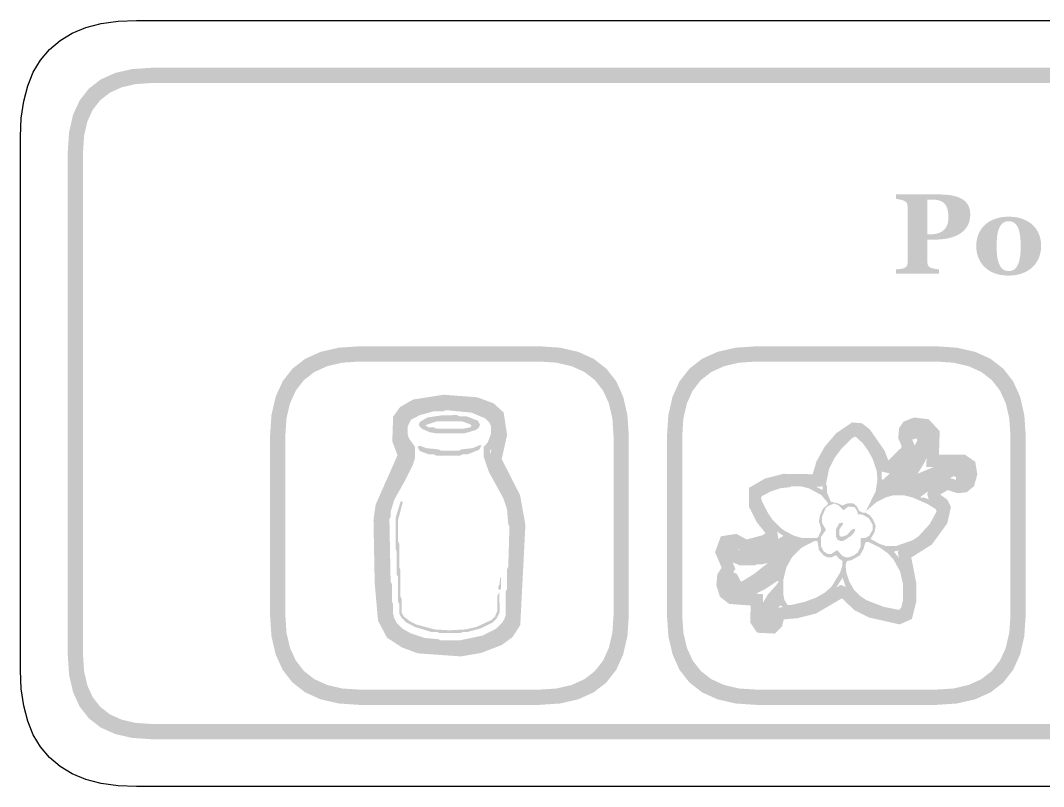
# Model space of a CAD drawing. Header units: millimetres. Extents: x 6 to 297, y 55 to 451.
# Drawn here: x 206.96 to 233.77, y 408.16 to 428.24 of the extents above; entities that cross this region are included whole.
import ezdxf

# ---------------------------------------------------------------- set-up
doc = ezdxf.new("R2010")
doc.units = ezdxf.units.MM
doc.layers.add('CUT', color=1, linetype='Continuous')
doc.layers.add('RASTER', color=7, linetype='Continuous')

msp = doc.modelspace()

# ---------------------------------------------------------------- hatches: boundary and pattern name
at = {"layer": 'RASTER'}
h = msp.add_hatch(color=7, dxfattribs=at)
h.paths.add_polyline_path([(208.2, 424.8), (208.234, 425.316), (208.337, 425.763), (208.509, 426.141), (208.75, 426.45), (209.059, 426.691), (209.438, 426.863), (209.884, 426.966), (210.4, 427), (267.6, 427), (268.116, 426.966), (268.563, 426.863), (268.941, 426.691), (269.25, 426.45), (269.491, 426.141), (269.663, 425.763), (269.766, 425.316), (269.8, 424.8), (269.8, 411.6), (269.766, 411.084), (269.662, 410.638), (269.491, 410.259), (269.25, 409.95), (268.941, 409.709), (268.563, 409.538), (268.116, 409.434), (267.6, 409.4), (210.4, 409.4), (209.884, 409.434), (209.438, 409.538), (209.059, 409.709), (208.75, 409.95), (208.509, 410.259), (208.337, 410.638), (208.234, 411.084), (208.2, 411.6)])
h.paths.add_polyline_path([(208.6, 424.8), (208.6, 411.6), (208.628, 411.178), (208.712, 410.813), (208.853, 410.503), (209.05, 410.25), (209.303, 410.053), (209.613, 409.912), (209.978, 409.828), (210.4, 409.8), (267.6, 409.8), (268.022, 409.828), (268.388, 409.912), (268.697, 410.053), (268.95, 410.25), (269.147, 410.503), (269.287, 410.813), (269.372, 411.178), (269.4, 411.6), (269.4, 424.8), (269.372, 425.222), (269.287, 425.588), (269.147, 425.897), (268.95, 426.15), (268.697, 426.347), (268.388, 426.488), (268.022, 426.572), (267.6, 426.6), (210.4, 426.6), (209.978, 426.572), (209.613, 426.488), (209.303, 426.347), (209.05, 426.15), (208.853, 425.897), (208.712, 425.588), (208.628, 425.222), (208.6, 424.8)], flags=0)
h = msp.add_hatch(color=7, dxfattribs=at)
h.paths.add_polyline_path([(231.846, 423.159), (231.845, 423.115), (231.842, 423.074), (231.836, 423.034), (231.828, 422.995), (231.818, 422.958), (231.806, 422.923), (231.791, 422.889), (231.774, 422.856), (231.755, 422.825), (231.734, 422.796), (231.712, 422.768), (231.688, 422.741), (231.662, 422.716), (231.634, 422.693), (231.605, 422.671), (231.574, 422.65), (231.54, 422.63), (231.506, 422.612), (231.47, 422.595), (231.433, 422.58), (231.395, 422.565), (231.355, 422.553), (231.315, 422.542), (231.273, 422.532), (231.23, 422.523), (231.186, 422.516), (231.14, 422.509), (231.093, 422.504), (231.045, 422.5), (230.996, 422.497), (230.945, 422.496), (230.893, 422.495), (230.723, 422.495), (230.723, 421.911), (230.723, 421.898), (230.724, 421.885), (230.726, 421.873), (230.728, 421.861), (230.731, 421.85), (230.734, 421.839), (230.738, 421.829), (230.743, 421.819), (230.748, 421.81), (230.755, 421.801), (230.763, 421.792), (230.771, 421.784), (230.781, 421.776), (230.793, 421.769), (230.805, 421.763), (230.818, 421.757), (230.826, 421.754), (230.835, 421.751), (230.845, 421.748), (230.857, 421.745), (230.869, 421.742), (230.883, 421.738), (230.897, 421.735), (230.913, 421.732), (230.929, 421.729), (230.945, 421.726), (230.96, 421.723), (230.974, 421.721), (230.988, 421.719), (231.001, 421.717), (231.013, 421.715), (231.025, 421.714), (231.025, 421.6), (229.898, 421.6), (229.898, 421.714), (229.909, 421.715), (229.921, 421.717), (229.934, 421.718), (229.948, 421.72), (229.962, 421.721), (229.978, 421.723), (229.994, 421.725), (230.011, 421.727), (230.028, 421.729), (230.043, 421.731), (230.058, 421.733), (230.071, 421.736), (230.082, 421.738), (230.093, 421.741), (230.102, 421.744), (230.109, 421.746), (230.123, 421.753), (230.135, 421.759), (230.147, 421.766), (230.157, 421.772), (230.165, 421.78), (230.173, 421.787), (230.179, 421.795), (230.185, 421.804), (230.189, 421.812), (230.193, 421.822), (230.196, 421.833), (230.198, 421.844), (230.2, 421.856), (230.202, 421.869), (230.203, 421.883), (230.203, 421.897), (230.203, 423.364), (230.203, 423.376), (230.202, 423.388), (230.2, 423.4), (230.198, 423.411), (230.196, 423.422), (230.193, 423.433), (230.189, 423.443), (230.185, 423.452), (230.18, 423.461), (230.174, 423.47), (230.166, 423.479), (230.157, 423.487), (230.147, 423.494), (230.136, 423.501), (230.123, 423.508), (230.109, 423.515), (230.098, 423.519), (230.087, 423.523), (230.075, 423.527), (230.061, 423.531), (230.047, 423.535), (230.032, 423.539), (230.017, 423.543), (230, 423.546), (229.984, 423.549), (229.968, 423.552), (229.954, 423.555), (229.94, 423.558), (229.928, 423.56), (229.917, 423.562), (229.907, 423.563), (229.898, 423.564), (229.898, 423.679), (231.045, 423.679), (231.143, 423.677), (231.234, 423.671), (231.319, 423.661), (231.397, 423.647), (231.469, 423.629), (231.535, 423.607), (231.594, 423.58), (231.647, 423.55), (231.694, 423.516), (231.734, 423.478), (231.769, 423.435), (231.797, 423.388), (231.818, 423.337), (231.834, 423.282), (231.843, 423.222), (231.846, 423.159)])
h.paths.add_polyline_path([(231.275, 423.084), (231.274, 423.141), (231.269, 423.194), (231.262, 423.243), (231.252, 423.288), (231.238, 423.33), (231.222, 423.367), (231.203, 423.402), (231.181, 423.432), (231.155, 423.458), (231.124, 423.481), (231.089, 423.501), (231.049, 423.517), (231.005, 423.529), (230.956, 423.538), (230.903, 423.544), (230.844, 423.545), (230.723, 423.545), (230.723, 422.633), (230.784, 422.633), (230.843, 422.634), (230.897, 422.64), (230.948, 422.648), (230.996, 422.66), (231.04, 422.676), (231.08, 422.695), (231.117, 422.717), (231.15, 422.743), (231.179, 422.773), (231.205, 422.806), (231.226, 422.843), (231.244, 422.884), (231.258, 422.928), (231.267, 422.976), (231.273, 423.028), (231.275, 423.084)], flags=0)
h = msp.add_hatch(color=7, dxfattribs=at)
h.paths.add_polyline_path([(233.481, 422.88), (233.507, 422.854), (233.532, 422.827), (233.555, 422.799), (233.577, 422.769), (233.597, 422.738), (233.615, 422.706), (233.632, 422.673), (233.647, 422.639), (233.66, 422.603), (233.672, 422.567), (233.682, 422.53), (233.69, 422.492), (233.696, 422.454), (233.7, 422.414), (233.703, 422.375), (233.704, 422.334), (233.703, 422.294), (233.7, 422.254), (233.696, 422.215), (233.69, 422.176), (233.682, 422.138), (233.672, 422.1), (233.661, 422.063), (233.647, 422.027), (233.633, 421.992), (233.616, 421.957), (233.598, 421.925), (233.578, 421.893), (233.557, 421.863), (233.534, 421.834), (233.509, 421.806), (233.483, 421.78), (233.453, 421.754), (233.422, 421.728), (233.39, 421.705), (233.356, 421.683), (233.321, 421.663), (233.284, 421.644), (233.246, 421.627), (233.207, 421.612), (233.166, 421.598), (233.123, 421.586), (233.08, 421.576), (233.035, 421.568), (232.988, 421.561), (232.94, 421.557), (232.891, 421.554), (232.84, 421.553), (232.795, 421.554), (232.752, 421.556), (232.71, 421.56), (232.668, 421.566), (232.627, 421.573), (232.588, 421.582), (232.549, 421.592), (232.511, 421.604), (232.474, 421.618), (232.438, 421.633), (232.403, 421.65), (232.369, 421.668), (232.337, 421.689), (232.305, 421.71), (232.274, 421.733), (232.245, 421.758), (232.218, 421.783), (232.192, 421.81), (232.168, 421.838), (232.145, 421.868), (232.124, 421.899), (232.104, 421.931), (232.086, 421.965), (232.069, 422.001), (232.054, 422.037), (232.041, 422.075), (232.03, 422.114), (232.021, 422.154), (232.014, 422.194), (232.009, 422.236), (232.006, 422.279), (232.005, 422.324), (232.006, 422.367), (232.008, 422.409), (232.013, 422.45), (232.019, 422.49), (232.027, 422.528), (232.036, 422.565), (232.048, 422.602), (232.061, 422.636), (232.076, 422.67), (232.093, 422.703), (232.111, 422.735), (232.132, 422.766), (232.154, 422.796), (232.177, 422.825), (232.203, 422.853), (232.23, 422.88), (232.258, 422.905), (232.288, 422.929), (232.319, 422.951), (232.351, 422.971), (232.385, 422.99), (232.421, 423.008), (232.459, 423.024), (232.498, 423.039), (232.538, 423.052), (232.579, 423.064), (232.622, 423.074), (232.666, 423.082), (232.711, 423.088), (232.757, 423.092), (232.804, 423.095), (232.853, 423.096), (232.903, 423.095), (232.952, 423.092), (233, 423.088), (233.046, 423.082), (233.09, 423.074), (233.133, 423.064), (233.174, 423.052), (233.214, 423.039), (233.252, 423.024), (233.289, 423.008), (233.325, 422.99), (233.359, 422.971), (233.391, 422.951), (233.423, 422.929), (233.453, 422.905), (233.481, 422.88)])
h.paths.add_polyline_path([(233.106, 421.865), (233.114, 421.886), (233.121, 421.908), (233.128, 421.932), (233.134, 421.956), (233.14, 421.981), (233.145, 422.008), (233.15, 422.036), (233.154, 422.064), (233.157, 422.094), (233.161, 422.125), (233.163, 422.158), (233.165, 422.191), (233.167, 422.226), (233.168, 422.262), (233.169, 422.299), (233.169, 422.337), (233.169, 422.363), (233.168, 422.39), (233.167, 422.418), (233.166, 422.447), (233.163, 422.476), (233.161, 422.507), (233.158, 422.539), (233.155, 422.571), (233.151, 422.603), (233.146, 422.634), (233.141, 422.662), (233.136, 422.689), (233.131, 422.714), (233.124, 422.738), (233.118, 422.759), (233.111, 422.779), (233.101, 422.802), (233.091, 422.823), (233.08, 422.843), (233.069, 422.862), (233.056, 422.879), (233.043, 422.895), (233.028, 422.91), (233.013, 422.924), (232.997, 422.937), (232.98, 422.947), (232.962, 422.956), (232.943, 422.964), (232.922, 422.97), (232.901, 422.974), (232.879, 422.976), (232.856, 422.977), (232.83, 422.976), (232.806, 422.973), (232.784, 422.969), (232.762, 422.963), (232.742, 422.955), (232.723, 422.945), (232.706, 422.933), (232.689, 422.92), (232.674, 422.905), (232.66, 422.889), (232.647, 422.872), (232.634, 422.854), (232.623, 422.835), (232.612, 422.815), (232.602, 422.794), (232.594, 422.772), (232.586, 422.751), (232.579, 422.728), (232.573, 422.705), (232.568, 422.681), (232.562, 422.656), (232.558, 422.631), (232.554, 422.604), (232.551, 422.576), (232.548, 422.548), (232.546, 422.52), (232.544, 422.491), (232.542, 422.462), (232.541, 422.433), (232.54, 422.403), (232.539, 422.373), (232.539, 422.343), (232.539, 422.304), (232.54, 422.266), (232.541, 422.231), (232.542, 422.197), (232.543, 422.165), (232.545, 422.134), (232.547, 422.105), (232.55, 422.078), (232.553, 422.052), (232.557, 422.026), (232.561, 422), (232.567, 421.973), (232.574, 421.947), (232.581, 421.921), (232.59, 421.894), (232.599, 421.868), (232.608, 421.846), (232.618, 421.825), (232.629, 421.805), (232.64, 421.787), (232.653, 421.769), (232.666, 421.753), (232.681, 421.738), (232.696, 421.725), (232.712, 421.712), (232.73, 421.701), (232.748, 421.692), (232.767, 421.685), (232.788, 421.679), (232.809, 421.675), (232.832, 421.673), (232.856, 421.672), (232.877, 421.673), (232.898, 421.675), (232.918, 421.679), (232.937, 421.684), (232.956, 421.691), (232.974, 421.699), (232.99, 421.709), (233.007, 421.721), (233.022, 421.734), (233.036, 421.748), (233.05, 421.764), (233.063, 421.781), (233.075, 421.8), (233.086, 421.82), (233.097, 421.842), (233.106, 421.865)], flags=0)
h = msp.add_hatch(color=7, dxfattribs=at)
h.paths.add_polyline_path([(213.5, 417.35), (213.537, 417.901), (213.647, 418.378), (213.83, 418.782), (214.087, 419.113), (214.418, 419.37), (214.822, 419.553), (215.299, 419.663), (215.85, 419.7), (220.55, 419.7), (221.101, 419.663), (221.578, 419.553), (221.982, 419.37), (222.313, 419.112), (222.57, 418.782), (222.753, 418.378), (222.863, 417.901), (222.9, 417.35), (222.9, 412.65), (222.863, 412.099), (222.753, 411.622), (222.57, 411.218), (222.313, 410.888), (221.982, 410.63), (221.578, 410.447), (221.101, 410.337), (220.55, 410.3), (215.85, 410.3), (215.299, 410.337), (214.822, 410.447), (214.418, 410.63), (214.088, 410.888), (213.83, 411.218), (213.647, 411.622), (213.537, 412.099), (213.5, 412.65)])
h.paths.add_polyline_path([(213.9, 417.35), (213.9, 412.65), (213.93, 412.193), (214.022, 411.797), (214.174, 411.462), (214.388, 411.188), (214.662, 410.974), (214.997, 410.822), (215.393, 410.73), (215.85, 410.7), (220.55, 410.7), (221.007, 410.73), (221.403, 410.822), (221.738, 410.974), (222.013, 411.188), (222.226, 411.462), (222.378, 411.797), (222.47, 412.193), (222.5, 412.65), (222.5, 417.35), (222.47, 417.807), (222.378, 418.203), (222.226, 418.538), (222.013, 418.813), (221.738, 419.026), (221.403, 419.178), (221.007, 419.27), (220.55, 419.3), (215.85, 419.3), (215.393, 419.27), (214.997, 419.178), (214.662, 419.026), (214.388, 418.813), (214.174, 418.538), (214.022, 418.203), (213.93, 417.807), (213.9, 417.35)], flags=0)
h = msp.add_hatch(color=7, dxfattribs=at)
h.paths.add_polyline_path([(223.9, 417.35), (223.937, 417.901), (224.047, 418.378), (224.23, 418.782), (224.488, 419.113), (224.818, 419.37), (225.222, 419.553), (225.699, 419.663), (226.25, 419.7), (230.95, 419.7), (231.501, 419.663), (231.978, 419.553), (232.382, 419.37), (232.713, 419.112), (232.97, 418.782), (233.153, 418.378), (233.263, 417.901), (233.3, 417.35), (233.3, 412.65), (233.263, 412.099), (233.153, 411.622), (232.97, 411.218), (232.713, 410.888), (232.382, 410.63), (231.978, 410.447), (231.501, 410.337), (230.95, 410.3), (226.25, 410.3), (225.699, 410.337), (225.222, 410.447), (224.818, 410.63), (224.488, 410.888), (224.23, 411.218), (224.047, 411.622), (223.937, 412.099), (223.9, 412.65)])
h.paths.add_polyline_path([(224.3, 417.35), (224.3, 412.65), (224.33, 412.193), (224.422, 411.797), (224.574, 411.462), (224.788, 411.188), (225.062, 410.974), (225.397, 410.822), (225.793, 410.73), (226.25, 410.7), (230.95, 410.7), (231.407, 410.73), (231.803, 410.822), (232.138, 410.974), (232.413, 411.188), (232.626, 411.462), (232.778, 411.797), (232.87, 412.193), (232.9, 412.65), (232.9, 417.35), (232.87, 417.807), (232.778, 418.203), (232.626, 418.538), (232.413, 418.813), (232.138, 419.026), (231.803, 419.178), (231.407, 419.27), (230.95, 419.3), (226.25, 419.3), (225.793, 419.27), (225.397, 419.178), (225.062, 419.026), (224.788, 418.813), (224.574, 418.538), (224.422, 418.203), (224.33, 417.807), (224.3, 417.35)], flags=0)
h = msp.add_hatch(color=7, dxfattribs=at)
h.paths.add_polyline_path([(218.046, 418.43), (218.928, 418.363), (219.354, 418.207), (219.621, 417.965), (219.711, 417.378), (219.57, 416.743), (220.052, 415.794), (220.191, 415.017), (220.056, 412.391), (219.853, 412.076), (219.571, 411.87), (219.026, 411.66), (218.497, 411.571), (217.376, 411.651), (216.962, 411.803), (216.562, 412.064), (216.329, 412.508), (216.242, 413.489), (216.21, 415.145), (216.266, 415.546), (216.839, 416.843), (216.703, 417.209), (216.725, 417.855), (216.909, 418.109), (217.25, 418.304)])
h.paths.add_polyline_path([(218.059, 418.108), (217.358, 417.997), (217.128, 417.865), (217.042, 417.746), (217.025, 417.262), (217.185, 416.832), (216.576, 415.457), (216.53, 415.126), (216.562, 413.507), (216.642, 412.6), (216.807, 412.286), (217.107, 412.091), (217.444, 411.967), (218.481, 411.893), (218.941, 411.971), (219.417, 412.153), (219.616, 412.3), (219.741, 412.492), (219.869, 414.997), (219.745, 415.691), (219.232, 416.701), (219.386, 417.389), (219.322, 417.804), (219.185, 417.928), (218.859, 418.047), (218.059, 418.108)], flags=0)
h = msp.add_hatch(color=7, dxfattribs=at)
h.paths.add_polyline_path([(217.856, 418.176), (218.521, 418.186), (218.585, 418.154), (218.714, 418.154), (219.067, 418.058), (219.301, 417.939), (219.366, 417.874), (219.452, 417.704), (219.484, 417.48), (219.452, 417.415), (219.452, 417.255), (219.366, 417.085), (219.26, 416.966), (219.292, 416.709), (219.475, 416.314), (219.838, 415.649), (219.934, 415.2), (219.934, 414.172), (219.902, 414.108), (219.902, 413.434), (219.87, 413.37), (219.87, 412.695), (219.838, 412.535), (219.751, 412.365), (219.526, 412.14), (219.067, 411.925), (218.65, 411.828), (218.425, 411.828), (218.361, 411.796), (218.039, 411.796), (217.975, 411.828), (217.558, 411.86), (217.237, 411.957), (216.874, 412.14), (216.681, 412.332), (216.595, 412.503), (216.53, 412.759), (216.498, 413.723), (216.466, 413.787), (216.466, 415.296), (216.595, 415.746), (217.076, 416.645), (217.14, 416.869), (217.131, 416.988), (217.034, 417.085), (216.948, 417.255), (216.916, 417.608), (217.034, 417.874), (217.163, 417.971), (217.526, 418.122)])
h.paths.add_polyline_path([(218.104, 418.025), (218.039, 417.993), (217.783, 417.993), (217.429, 417.897), (217.195, 417.778), (217.108, 417.608), (217.108, 417.383), (217.14, 417.287), (217.301, 417.062), (217.301, 416.773), (217.237, 416.58), (217.034, 416.173), (216.755, 415.681), (216.659, 415.36), (216.659, 415.232), (216.627, 415.168), (216.659, 413.53), (216.691, 413.466), (216.691, 413.016), (216.723, 412.952), (216.723, 412.695), (216.755, 412.567), (216.81, 412.461), (216.97, 412.3), (217.173, 412.182), (217.558, 412.053), (217.911, 412.021), (217.975, 411.989), (218.457, 411.989), (219.067, 412.117), (219.43, 412.3), (219.59, 412.461), (219.645, 412.567), (219.677, 412.663), (219.677, 413.273), (219.709, 413.337), (219.709, 413.851), (219.741, 413.915), (219.773, 414.975), (219.741, 415.039), (219.709, 415.425), (219.613, 415.714), (219.227, 416.42), (219.099, 416.805), (219.099, 417.062), (219.205, 417.181), (219.292, 417.415), (219.292, 417.608), (219.237, 417.714), (219.141, 417.81), (218.778, 417.961)], flags=0)
h.paths.add_polyline_path([(217.985, 417.887), (218.393, 417.897), (218.457, 417.865), (218.65, 417.865), (218.948, 417.746), (219.003, 417.64), (218.961, 417.553), (218.884, 417.502), (218.585, 417.415), (217.847, 417.415), (217.686, 417.447), (217.484, 417.534), (217.42, 417.598), (217.397, 417.64), (217.42, 417.714), (217.622, 417.833)], flags=0)
h.paths.add_polyline_path([(217.879, 417.736), (217.567, 417.63), (217.654, 417.576), (217.783, 417.576), (217.847, 417.544), (218.585, 417.544), (218.746, 417.576), (218.778, 417.608), (218.755, 417.65), (218.521, 417.736)], flags=0)
h.paths.add_polyline_path([(219.012, 417.117), (219.035, 417.094), (218.98, 416.988), (218.682, 416.869), (218.553, 416.869), (218.489, 416.837), (217.847, 416.837), (217.783, 416.869), (217.654, 416.869), (217.42, 416.956), (217.365, 417.062), (217.429, 417.094), (217.59, 417.03), (217.911, 416.998), (217.975, 416.966), (218.457, 416.966), (218.521, 416.998), (218.81, 417.03)], flags=0)
h.paths.add_polyline_path([(216.925, 415.64), (216.98, 415.617), (216.851, 415.136), (216.851, 414.59), (216.884, 414.525), (216.884, 413.915), (216.916, 413.851), (216.916, 413.145), (216.948, 413.081), (216.948, 412.727), (217.002, 412.621), (217.163, 412.493), (217.333, 412.406), (217.815, 412.278), (218.21, 412.255), (218.617, 412.278), (218.906, 412.342), (219.301, 412.525), (219.398, 412.621), (219.452, 412.759), (219.452, 413.145), (219.507, 413.264), (219.516, 412.727), (219.43, 412.557), (219.333, 412.461), (219.035, 412.31), (218.682, 412.214), (218.553, 412.214), (218.489, 412.182), (217.943, 412.182), (217.879, 412.214), (217.718, 412.214), (217.301, 412.342), (217.067, 412.461), (216.938, 412.589), (216.884, 412.695), (216.884, 412.952), (216.851, 413.016), (216.851, 413.659), (216.819, 413.723), (216.819, 414.333), (216.787, 414.397), (216.787, 415.2)], flags=0)
h.paths.add_polyline_path([(219.526, 413.649), (219.549, 413.626), (219.549, 413.337), (219.516, 413.305), (219.484, 413.337), (219.484, 413.402), (219.516, 413.466)], flags=0)
h = msp.add_hatch(color=7, dxfattribs=at)
h.paths.add_polyline_path([(230.368, 417.833), (230.757, 417.787), (231.047, 417.475), (231.026, 416.859), (231.708, 416.859), (231.978, 416.673), (232.032, 416.342), (231.945, 416.031), (231.751, 415.873), (231.511, 415.848), (231.257, 415.93), (231.061, 415.817), (231.057, 415.807), (231.054, 415.817), (231.244, 415.682), (231.34, 415.49), (231.246, 415.061), (230.839, 414.502), (230.302, 414.164), (230.433, 413.496), (230.433, 413.009), (230.319, 412.553), (229.997, 412.409), (229.19, 412.592), (228.814, 412.779), (228.506, 413.076), (228.477, 413.089), (227.807, 412.696), (227.328, 412.573), (226.962, 412.541), (226.913, 412.356), (226.726, 412.169), (226.261, 412.192), (226.082, 412.461), (226.093, 412.904), (225.53, 412.947), (225.287, 413.135), (225.193, 413.437), (225.221, 413.726), (225.332, 413.897), (225.16, 414.303), (225.312, 414.72), (225.723, 414.782), (225.988, 414.635), (226.404, 414.748), (226.475, 414.793), (226.471, 414.815), (226.252, 415.089), (226.049, 415.492), (226.049, 415.989), (226.466, 416.232), (226.953, 416.357), (227.717, 416.346), (227.815, 416.677), (228.031, 417.065), (228.337, 417.423), (228.75, 417.704), (229.011, 417.681), (229.216, 417.52), (229.599, 416.967), (229.703, 416.704), (229.699, 416.705), (230.036, 417.037), (230.05, 417.084), (229.959, 417.289), (229.982, 417.552), (230.095, 417.722)])
h.paths.add_polyline_path([(230.412, 417.506), (230.307, 417.463), (230.293, 417.442), (230.285, 417.343), (230.39, 417.107), (230.319, 416.867), (229.8, 416.354), (229.467, 416.429), (229.315, 416.815), (228.98, 417.298), (228.888, 417.371), (228.836, 417.375), (228.552, 417.183), (228.295, 416.881), (228.112, 416.552), (227.955, 416.022), (226.991, 416.037), (226.589, 415.933), (226.369, 415.805), (226.369, 415.568), (226.522, 415.263), (226.776, 414.947), (226.82, 414.635), (226.535, 414.451), (225.946, 414.293), (225.663, 414.449), (225.548, 414.432), (225.504, 414.311), (225.693, 413.866), (225.532, 413.618), (225.518, 413.47), (225.563, 413.326), (225.65, 413.259), (226.42, 413.201), (226.405, 412.554), (226.438, 412.504), (226.601, 412.496), (226.626, 412.521), (226.71, 412.841), (227.274, 412.889), (227.684, 412.995), (228.454, 413.447), (228.686, 413.347), (229, 413.044), (229.298, 412.896), (229.964, 412.745), (230.046, 412.781), (230.113, 413.048), (230.113, 413.465), (229.946, 414.318), (230.616, 414.74), (230.948, 415.195), (231.003, 415.448), (230.993, 415.468), (230.779, 415.62), (230.717, 415.827), (230.809, 416.04), (231.219, 416.278), (231.545, 416.173), (231.623, 416.181), (231.664, 416.214), (231.704, 416.36), (231.684, 416.487), (231.608, 416.539), (230.695, 416.539), (230.722, 417.354), (230.603, 417.483), (230.412, 417.506)], flags=0)
h = msp.add_hatch(color=7, dxfattribs=at)
h.paths.add_polyline_path([(230.414, 417.593), (230.566, 417.601), (230.653, 417.555), (230.76, 417.476), (230.831, 417.335), (230.831, 417.095), (230.805, 416.989), (230.653, 416.662), (230.467, 416.359), (231.017, 416.59), (231.363, 416.67), (231.576, 416.644), (231.716, 416.572), (231.77, 416.519), (231.815, 416.404), (231.754, 416.2), (231.663, 416.104), (231.629, 416.085), (231.488, 416.104), (231.469, 416.271), (231.416, 416.298), (231.063, 416.12), (230.547, 415.758), (230.573, 415.721), (230.619, 415.74), (230.698, 415.713), (230.946, 415.588), (231.079, 415.482), (231.097, 415.368), (231.044, 415.235), (230.946, 415.041), (230.813, 414.855), (230.547, 414.589), (230.3, 414.437), (230.087, 414.358), (229.874, 414.331), (229.848, 414.304), (229.962, 414.18), (230.087, 413.932), (230.193, 413.507), (230.193, 413.002), (230.095, 412.702), (230.007, 412.656), (229.795, 412.683), (229.236, 412.842), (228.989, 412.967), (228.67, 413.26), (228.572, 413.427), (228.5, 413.632), (228.261, 413.26), (227.995, 413.074), (227.695, 412.922), (227.163, 412.789), (227.004, 412.789), (226.879, 412.914), (226.756, 412.797), (226.685, 412.683), (226.711, 412.577), (226.693, 412.462), (226.552, 412.364), (226.411, 412.409), (226.313, 412.55), (226.313, 412.736), (226.366, 412.896), (226.544, 413.196), (226.772, 413.446), (226.836, 413.552), (226.783, 413.542), (226.48, 413.34), (226.233, 413.215), (225.967, 413.135), (225.728, 413.135), (225.56, 413.207), (225.454, 413.34), (225.409, 413.48), (225.454, 413.648), (225.497, 413.712), (225.568, 413.746), (225.648, 413.773), (225.736, 413.728), (225.826, 413.552), (225.861, 413.534), (226.188, 413.738), (226.544, 414.02), (226.392, 413.985), (226.259, 413.985), (226.206, 413.959), (225.808, 413.959), (225.507, 414.084), (225.409, 414.251), (225.409, 414.384), (225.454, 414.472), (225.534, 414.552), (225.621, 414.57), (225.709, 414.525), (225.773, 414.376), (225.808, 414.358), (225.94, 414.358), (226.339, 414.464), (226.818, 414.65), (226.95, 414.73), (226.81, 414.828), (226.597, 415.041), (226.464, 415.227), (226.366, 415.394), (226.259, 415.66), (226.278, 415.828), (226.411, 415.934), (226.578, 416.006), (226.818, 416.085), (227.083, 416.139), (227.456, 416.139), (227.721, 416.059), (227.979, 415.934), (227.961, 416.298), (228.04, 416.564), (228.165, 416.811), (228.272, 416.971), (228.564, 417.29), (228.838, 417.468), (228.952, 417.422), (229.058, 417.316), (229.324, 416.944), (229.502, 416.537), (229.529, 416.431), (229.529, 416.218), (229.555, 416.192), (230.175, 416.795), (230.387, 417.088), (230.459, 417.228), (230.451, 417.274), (230.406, 417.282), (230.353, 417.255), (230.239, 417.274), (230.193, 417.335), (230.193, 417.414), (230.265, 417.529)])
h.paths.add_polyline_path([(228.838, 417.335), (228.75, 417.29), (228.458, 416.997), (228.298, 416.784), (228.147, 416.484), (228.067, 416.085), (228.093, 416.032), (228.093, 415.873), (228.192, 415.626), (228.386, 415.58), (228.492, 415.527), (228.625, 415.58), (228.785, 415.58), (228.872, 415.509), (228.936, 415.386), (229.024, 415.341), (229.104, 415.341), (229.218, 415.269), (229.298, 415.163), (229.369, 414.996), (229.343, 414.836), (229.236, 414.65), (229.476, 414.517), (229.635, 414.464), (229.901, 414.464), (230.334, 414.615), (230.494, 414.722), (230.786, 415.041), (230.964, 415.368), (230.946, 415.429), (230.733, 415.562), (230.326, 415.74), (230.114, 415.793), (229.821, 415.793), (229.635, 415.74), (229.388, 415.615), (229.112, 415.376), (229.369, 415.899), (229.415, 416.2), (229.396, 416.431), (229.29, 416.75), (229.165, 416.971), (229.032, 417.157)], flags=0)
h.paths.add_polyline_path([(227.163, 416.032), (227.11, 416.006), (226.871, 415.979), (226.632, 415.899), (226.384, 415.774), (226.366, 415.713), (226.392, 415.634), (226.544, 415.333), (226.65, 415.174), (226.889, 414.934), (226.996, 414.855), (227.243, 414.73), (227.429, 414.677), (227.828, 414.677), (227.862, 414.695), (227.934, 414.863), (227.934, 414.942), (227.881, 415.102), (227.907, 415.261), (227.979, 415.429), (228.101, 415.546), (228.12, 415.58), (228.101, 415.615), (227.942, 415.801), (227.615, 415.979), (227.402, 416.032)], flags=0)
h.paths.add_polyline_path([(228.28, 415.58), (228.112, 415.509), (228.059, 415.455), (227.961, 415.235), (227.961, 415.075), (228.067, 414.889), (227.934, 414.703), (227.934, 414.464), (228.006, 414.323), (228.12, 414.251), (228.2, 414.251), (228.359, 414.358), (228.484, 414.217), (228.572, 414.172), (228.678, 414.172), (228.793, 414.217), (228.899, 414.296), (228.971, 414.437), (228.979, 414.669), (229.104, 414.677), (229.202, 414.738), (229.29, 414.889), (229.29, 415.022), (229.191, 415.19), (229.024, 415.288), (228.899, 415.296), (228.891, 415.368), (228.819, 415.482), (228.652, 415.501), (228.527, 415.402), (228.394, 415.535)], flags=0)
h.paths.add_polyline_path([(228.42, 415.067), (228.492, 415.075), (228.519, 415.049), (228.412, 414.889), (228.412, 414.756), (228.466, 414.703), (228.606, 414.748), (228.75, 414.897), (228.811, 414.916), (228.838, 414.889), (228.793, 414.802), (228.713, 414.722), (228.519, 414.597), (228.439, 414.597), (228.367, 414.631), (228.333, 414.703), (228.333, 414.916)], flags=0)
h.paths.add_polyline_path([(227.775, 414.597), (227.421, 414.419), (227.182, 414.18), (227.03, 413.906), (226.95, 413.587), (226.95, 413.188), (226.977, 413.055), (227.057, 412.922), (227.163, 412.922), (227.509, 413.002), (227.801, 413.108), (228.022, 413.233), (228.208, 413.393), (228.439, 413.773), (228.492, 413.932), (228.5, 414.073), (228.404, 414.137), (228.333, 414.225), (228.226, 414.172), (228.093, 414.172), (228.006, 414.217), (227.881, 414.358), (227.846, 414.589)], flags=0)
h.paths.add_polyline_path([(229.13, 414.57), (229.096, 414.552), (229.05, 414.384), (228.952, 414.217), (228.731, 414.092), (228.617, 414.073), (228.599, 414.039), (228.58, 413.951), (228.599, 413.773), (228.678, 413.534), (228.803, 413.313), (228.963, 413.153), (229.122, 413.047), (229.582, 412.869), (229.981, 412.789), (230.034, 412.842), (230.087, 413.055), (230.087, 413.454), (230.007, 413.799), (229.829, 414.126), (229.67, 414.286), (229.484, 414.419), (229.183, 414.57)], flags=0)

# ---------------------------------------------------------------- linework, layer by layer
at = {"layer": 'CUT'}
msp.add_lwpolyline([(268.001, 408.16), (209.999, 408.16), (209.517, 408.181), (209.075, 408.244), (208.675, 408.349), (208.315, 408.497), (207.997, 408.688), (207.722, 408.922), (207.488, 409.197), (207.297, 409.515), (207.149, 409.875), (207.044, 410.275), (206.981, 410.717), (206.96, 411.199), (206.96, 425.201), (206.981, 425.683), (207.044, 426.125), (207.149, 426.525), (207.297, 426.885), (207.488, 427.203), (207.722, 427.478), (207.997, 427.712), (208.315, 427.903), (208.675, 428.051), (209.075, 428.156), (209.517, 428.219), (209.999, 428.24), (268.001, 428.24)], dxfattribs=at)

doc.saveas('drawing.dxf')
